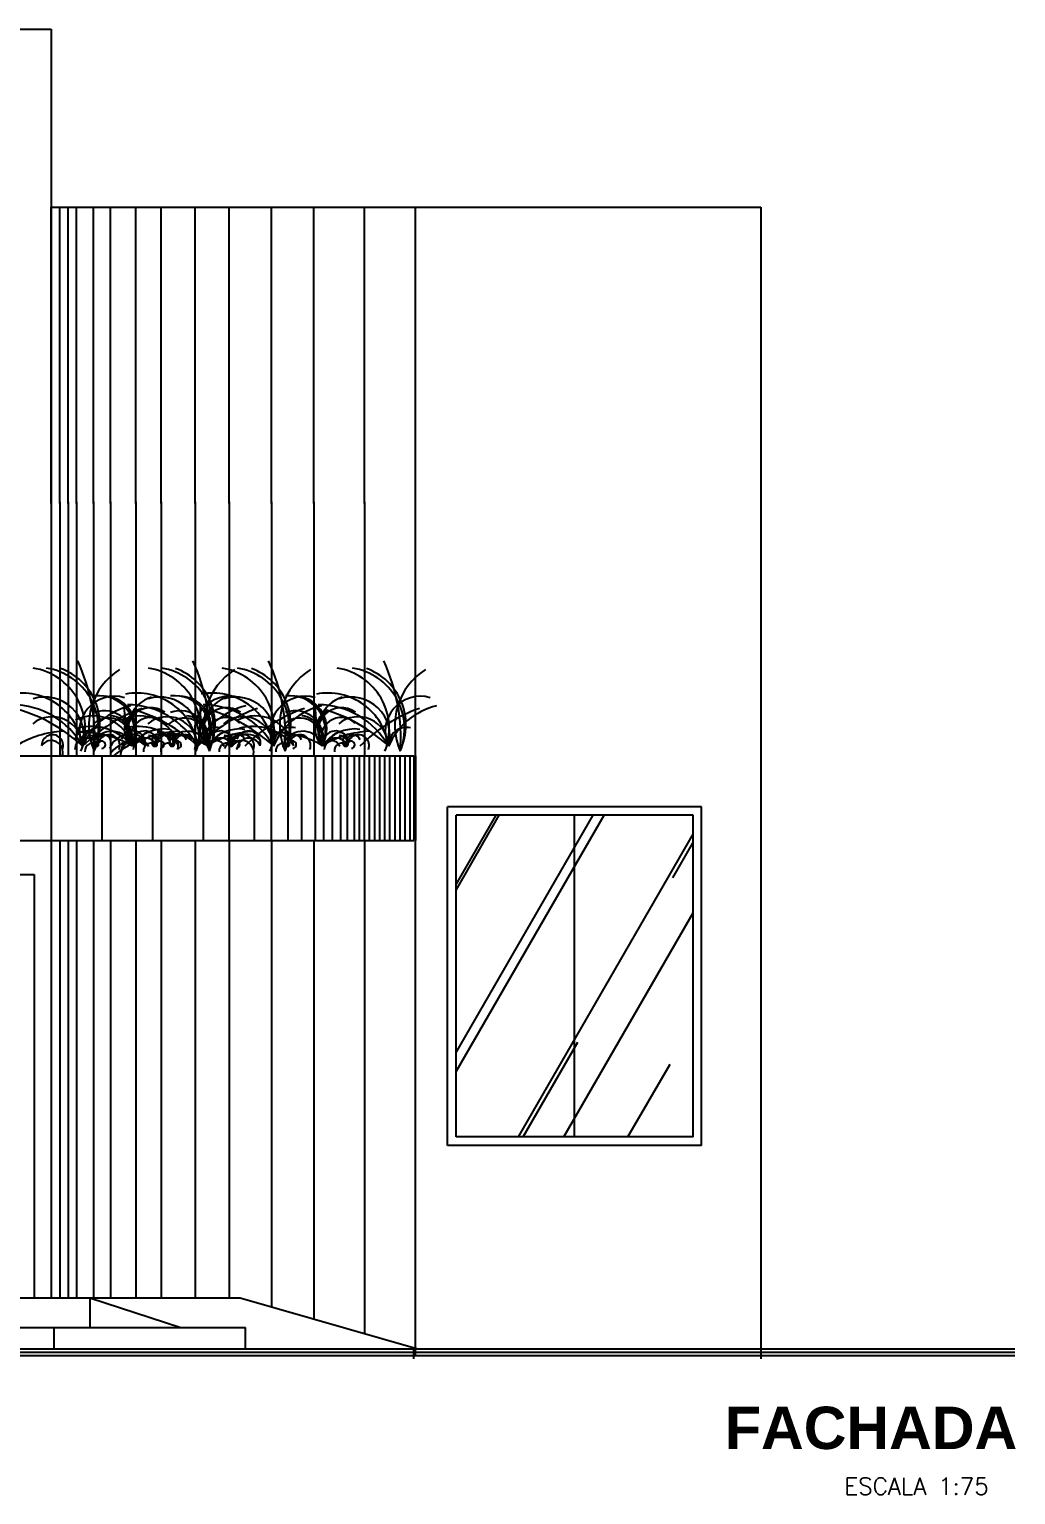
# Model space of a CAD drawing. Extents: x -230.3 to -156.5, y 53.3 to 122.6.
# Drawn here: x -163.96 to -158.14, y 53.25 to 61.91 of the extents above; entities that cross this region are included whole.
import ezdxf
from ezdxf.enums import TextEntityAlignment as Align

# ---------------------------------------------------------------- set-up
doc = ezdxf.new("R2010")
doc.units = 0
doc.header["$MEASUREMENT"] = 0
for name, color, linetype in [('ALVENARIA', 7, 'CONTINUOUS'), ('ALVENARIA1', 44, 'CONTINUOUS'), ('ALVENARIA2', 9, 'CONTINUOUS'), ('HATCH', 30, 'CONTINUOUS'), ('JAPOR', 142, 'CONTINUOUS'), ('JARDIM', 90, 'CONTINUOUS'), ('TEXTO2', 40, 'CONTINUOUS'), ('TEXTO5', 5, 'CONTINUOUS')]:
    doc.layers.add(name, color=color, linetype=linetype)
doc.styles.add('SANSSERIFBOLD', font='sasb____.pfb')
doc.styles.add('SIMPLEX', font='SIMPLEX.SHX')

msp = doc.modelspace()

# ---------------------------------------------------------------- hatches: boundary and pattern name
at = {"layer": 'JAPOR'}
h = msp.add_hatch(dxfattribs=at)
h.set_pattern_fill('AR-RROOF', color=256, scale=0.8, angle=60, style=0)
h.set_pattern_definition([(60, (0, -13.3133), (0.1871797, 1.9242047), [12, -1.6, 4, -0.8]), (60, (0.1856, -12.1918), (-1.321451, -0.1608203), [2.4, -0.264, 4.8, -0.6]), (60, (-0.3889, -12.6269), (1.6158104, 3.8706657), [6.4, -1.12, 3.2, -0.8])])
h.paths.add_polyline_path([(-160.7399, 57.2652), (-161.4399, 57.2652), (-161.4399, 55.3652), (-160.7399, 55.3652)])
h.paths.add_polyline_path([(-160.0399, 57.2652), (-160.7399, 57.2652), (-160.7399, 55.3652), (-160.0399, 55.3652)])
h.paths.add_polyline_path([(-171.8399, 57.2652), (-172.5399, 57.2652), (-172.5399, 55.3652), (-171.8399, 55.3652)])
h.paths.add_polyline_path([(-172.5399, 57.2652), (-173.2399, 57.2652), (-173.2399, 55.3652), (-172.5399, 55.3652)])

# ---------------------------------------------------------------- linework, layer by layer
at = {"layer": 'ALVENARIA'}
for p, q in [((-169.4497, 61.9052), (-163.8302, 61.9052)), ((-163.8302, 61.9052), (-163.8302, 57.6152)), ((-163.8302, 57.1152), (-163.8302, 54.4152))]:
    msp.add_line(p, q, dxfattribs=at)
at = {"layer": 'ALVENARIA1'}
for p, q in [((-163.8302, 57.1152), (-163.8302, 54.4152)), ((-164.6001, 54.4152), (-162.7148, 54.4152)), ((-163.602, 54.4152), (-163.602, 54.2402)), ((-163.602, 54.4152), (-163.0656, 54.2402)), ((-162.7148, 54.4152), (-161.6649, 54.1152)), ((-164.6001, 54.2402), (-162.6825, 54.2402)), ((-163.812, 54.1152), (-163.812, 54.2402)), ((-162.7148, 54.2402), (-162.6825, 54.2402)), ((-162.6825, 54.1152), (-162.6825, 54.2402)), ((-161.6899, 54.0552), (-161.6899, 54.1152))]:
    msp.add_line(p, q, dxfattribs=at)
at = {"layer": 'ALVENARIA2'}
for p, q in [((-163.8302, 60.8552), (-159.6399, 60.8552)), ((-159.6399, 60.8552), (-159.6399, 54.0552)), ((-171.5899, 57.6152), (-161.6899, 57.6152)), ((-161.6899, 57.6152), (-161.6899, 57.1152)), ((-168.6798, 57.1152), (-161.6899, 57.1152)), ((-175.1399, 54.1152), (-158.1399, 54.1152)), ((-175.1399, 54.0952), (-158.1399, 54.0952)), ((-175.1399, 54.0752), (-158.1399, 54.0752))]:
    msp.add_line(p, q, dxfattribs=at)
at = {"layer": 'HATCH'}
for p, q in [((-163.8302, 59.1052), (-163.8302, 60.8552)), ((-163.7802, 59.1052), (-163.7802, 60.8552)), ((-163.7302, 59.1052), (-163.7302, 60.8552)), ((-163.6802, 59.1052), (-163.6802, 60.8552)), ((-163.5802, 59.1052), (-163.5802, 60.8552)), ((-163.4802, 59.1052), (-163.4802, 60.8552)), ((-163.3302, 59.1052), (-163.3302, 60.8552)), ((-163.1802, 59.1052), (-163.1802, 60.8552)), ((-162.9802, 59.1052), (-162.9802, 60.8552)), ((-162.7802, 59.1052), (-162.7802, 60.8552)), ((-162.5302, 59.1052), (-162.5302, 60.8552)), ((-162.2802, 59.1052), (-162.2802, 60.8552)), ((-161.9802, 59.1052), (-161.9802, 60.8552)), ((-161.6802, 57.6152), (-161.6802, 60.8552)), ((-163.7802, 59.1152), (-163.7802, 57.6152)), ((-163.7302, 59.1152), (-163.7302, 57.6152)), ((-163.6802, 59.1152), (-163.6802, 57.6152)), ((-163.5802, 59.1152), (-163.5802, 57.6152)), ((-163.4802, 59.1152), (-163.4802, 57.6152)), ((-163.3302, 59.1152), (-163.3302, 57.6152)), ((-163.1802, 59.1152), (-163.1802, 57.6152)), ((-162.9802, 59.1152), (-162.9802, 57.6152)), ((-162.7802, 59.1152), (-162.7802, 57.6152)), ((-162.5302, 59.1152), (-162.5302, 57.6152)), ((-162.2802, 59.1152), (-162.2802, 57.6152)), ((-161.9802, 59.1152), (-161.9802, 57.6152)), ((-163.8302, 58.6052), (-163.8302, 54.4152)), ((-163.5302, 57.1152), (-163.5302, 57.6152)), ((-163.2302, 57.1152), (-163.2302, 57.6152)), ((-162.9302, 57.1152), (-162.9302, 57.6152)), ((-162.7802, 57.1152), (-162.7802, 57.6152)), ((-162.6302, 57.1152), (-162.6302, 57.6152)), ((-162.5302, 57.1152), (-162.5302, 57.6152)), ((-162.4302, 57.1152), (-162.4302, 57.6152)), ((-162.3502, 57.1152), (-162.3502, 57.6152)), ((-162.2702, 57.1152), (-162.2702, 57.6152)), ((-162.2202, 57.1152), (-162.2202, 57.6152)), ((-162.1702, 57.1152), (-162.1702, 57.6152)), ((-162.1202, 57.1152), (-162.1202, 57.6152)), ((-162.0802, 57.1152), (-162.0802, 57.6152)), ((-162.0402, 57.1152), (-162.0402, 57.6152)), ((-162.0102, 57.1152), (-162.0102, 57.6152)), ((-161.9802, 57.1152), (-161.9802, 57.6152)), ((-161.9502, 57.1152), (-161.9502, 57.6152)), ((-161.9202, 57.1152), (-161.9202, 57.6152)), ((-161.8902, 57.1152), (-161.8902, 57.6152)), ((-161.8602, 57.1152), (-161.8602, 57.6152)), ((-161.8302, 57.1152), (-161.8302, 57.6152)), ((-161.8002, 57.1152), (-161.8002, 57.6152)), ((-161.7702, 57.1152), (-161.7702, 57.6152)), ((-161.7402, 57.1152), (-161.7402, 57.6152)), ((-161.7102, 57.1152), (-161.7102, 57.6152)), ((-161.6802, 57.6152), (-161.6802, 57.1152)), ((-161.6802, 57.1152), (-161.6802, 57.6152)), ((-163.7802, 57.1152), (-163.7802, 54.4152)), ((-163.7302, 57.1152), (-163.7302, 54.4152)), ((-163.6802, 57.1152), (-163.6802, 54.4152)), ((-163.5802, 57.1152), (-163.5802, 54.4152)), ((-163.4802, 57.1152), (-163.4802, 54.4152)), ((-163.3302, 57.1152), (-163.3302, 54.4152)), ((-163.1802, 57.1152), (-163.1802, 54.4152)), ((-162.9802, 57.1152), (-162.9802, 54.4152)), ((-162.7802, 57.1152), (-162.7802, 54.4152)), ((-162.5302, 57.1152), (-162.5302, 54.3625)), ((-162.2802, 57.1152), (-162.2802, 54.291)), ((-161.9802, 57.1152), (-161.9802, 54.2053)), ((-161.6802, 54.0752), (-161.6802, 57.1152))]:
    msp.add_line(p, q, dxfattribs=at)
at = {"layer": 'JAPOR'}
for p, q in [((-159.9899, 57.3152), (-161.4899, 57.3152)), ((-161.4899, 55.3152), (-161.4899, 57.3152)), ((-159.9899, 55.3152), (-159.9899, 57.3152)), ((-161.4399, 55.3652), (-161.4399, 57.2652)), ((-160.0399, 57.2652), (-161.4399, 57.2652)), ((-160.7399, 55.3652), (-160.7399, 57.2652)), ((-160.0399, 55.3652), (-160.0399, 57.2652)), ((-164.6001, 56.9152), (-163.9302, 56.9152)), ((-163.9302, 56.9152), (-163.9302, 54.4152)), ((-163.9302, 56.9152), (-163.9302, 54.4152)), ((-159.9899, 55.3152), (-161.4899, 55.3152)), ((-160.0399, 55.3652), (-161.4399, 55.3652))]:
    msp.add_line(p, q, dxfattribs=at)
at = {"layer": 'JARDIM'}
for centre, radius, start, end in [((-164.6519, 57.7218), 1.0787, 355.76781, 24.92507), ((-163.9721, 57.7218), 1.0787, 355.76781, 24.92507), ((-163.5249, 57.7218), 1.0787, 355.76781, 24.92507), ((-162.8452, 57.7218), 1.0787, 355.76781, 24.92507), ((-163.9913, 57.7756), 0.3617, 338.34893, 81.27771), ((-163.9123, 57.7756), 0.3617, 338.34893, 81.27771), ((-163.8942, 57.8002), 0.3516, 335.29882, 70.23206), ((-163.2201, 57.7964), 0.3879, 122.24047, 203.42742), ((-163.3115, 57.7756), 0.3617, 338.34893, 81.27771), ((-163.2325, 57.7756), 0.3617, 338.34893, 81.27771), ((-163.2144, 57.8002), 0.3516, 335.29882, 70.23206), ((-162.5404, 57.7964), 0.3879, 122.24047, 203.42742), ((-162.8756, 57.7756), 0.3617, 338.34893, 81.27771), ((-162.7853, 57.7756), 0.3617, 338.34893, 81.27771), ((-162.7672, 57.8002), 0.3516, 335.29882, 70.23206), ((-162.0932, 57.7964), 0.3879, 122.24047, 203.42742), ((-162.1959, 57.7756), 0.3617, 338.34893, 81.27771), ((-162.1056, 57.7756), 0.3617, 338.34893, 81.27771), ((-162.0875, 57.8002), 0.3516, 335.29882, 70.23206), ((-161.4134, 57.7964), 0.3879, 122.24047, 203.42742), ((-164.0044, 57.6233), 0.363, 7.84476, 100.57379), ((-163.5483, 57.7594), 0.2111, 336.52596, 96.91824), ((-163.3246, 57.6233), 0.363, 7.84476, 100.57379), ((-163.101, 57.7594), 0.2111, 336.52596, 96.91824), ((-162.8774, 57.6233), 0.363, 7.84476, 100.57379), ((-162.4213, 57.7594), 0.2111, 336.52596, 96.91824), ((-162.1977, 57.6233), 0.363, 7.84476, 100.57379), ((-164.0642, 57.4356), 0.4818, 29.48871, 89.52459), ((-164.2886, 56.9826), 0.9439, 46.98614, 73.81607), ((-163.8672, 57.7324), 0.2303, 345.01213, 107.62799), ((-163.4576, 57.7606), 0.2066, 73.34297, 205.12445), ((-163.2663, 57.5099), 0.412, 103.38363, 156.71342), ((-162.9734, 57.0021), 0.949, 109.64725, 135.02848), ((-163.522, 57.7759), 0.1918, 331.38301, 86.31947), ((-162.7833, 57.9045), 0.6156, 178.24112, 201.85188), ((-163.2421, 57.7593), 0.1404, 53.98656, 216.72201), ((-163.3844, 57.4356), 0.4818, 29.48871, 89.52459), ((-163.1777, 57.7707), 0.201, 107.66332, 208.30662), ((-163.6089, 56.9826), 0.9439, 46.98614, 73.81607), ((-163.1874, 57.7324), 0.2303, 345.01213, 107.62799), ((-163.0748, 57.7759), 0.1918, 331.38301, 86.31947), ((-162.7779, 57.7606), 0.2066, 73.34297, 205.12445), ((-162.5865, 57.5099), 0.412, 103.38363, 156.71342), ((-162.2936, 57.0021), 0.949, 109.64725, 135.02848), ((-162.3361, 57.9045), 0.6156, 178.24112, 201.85188), ((-162.7949, 57.7593), 0.1404, 53.98656, 216.72201), ((-162.9372, 57.4356), 0.4818, 29.48871, 89.52459), ((-162.7304, 57.7707), 0.201, 107.66332, 208.30662), ((-163.1617, 56.9826), 0.9439, 46.98614, 73.81607), ((-162.7402, 57.7324), 0.2303, 345.01213, 107.62799), ((-162.0163, 57.0021), 0.949, 109.64725, 135.02848), ((-162.3307, 57.7606), 0.2066, 73.34297, 205.12445), ((-162.1393, 57.5099), 0.412, 103.38363, 156.71342), ((-162.3951, 57.7759), 0.1918, 331.38301, 86.31947), ((-161.6564, 57.9045), 0.6156, 178.24112, 201.85188), ((-162.1151, 57.7593), 0.1404, 53.98656, 216.72201), ((-162.2575, 57.4356), 0.4818, 29.48871, 89.52459), ((-162.0507, 57.7707), 0.201, 107.66332, 208.30662), ((-162.4819, 56.9826), 0.9439, 46.98614, 73.81607), ((-162.0605, 57.7324), 0.2303, 345.01213, 107.62799), ((-161.3366, 57.0021), 0.949, 109.64725, 135.02848), ((-161.6509, 57.7606), 0.2066, 73.34297, 205.12445), ((-161.4596, 57.5099), 0.412, 103.38363, 156.71342), ((-163.8246, 57.666), 0.18, 2.17725, 129.49576), ((-163.5808, 57.618), 0.2333, 14.23745, 116.93695), ((-163.4905, 57.7005), 0.1381, 349.51243, 131.52927), ((-163.5165, 57.7149), 0.1666, 346.28304, 110.05832), ((-163.4902, 57.7113), 0.1403, 345.14669, 84.87716), ((-163.3035, 57.618), 0.2333, 14.23745, 116.93695), ((-163.2781, 57.7683), 0.1204, 110.09202, 230.51866), ((-163.2449, 57.7224), 0.1194, 46.61713, 203.19024), ((-163.1448, 57.666), 0.18, 2.17725, 129.49576), ((-163.0433, 57.7005), 0.1381, 349.51243, 131.52927), ((-163.0693, 57.7149), 0.1666, 346.28304, 110.05832), ((-163.043, 57.7113), 0.1403, 345.14669, 84.87716), ((-162.8309, 57.7683), 0.1204, 110.09202, 230.51866), ((-162.7977, 57.7224), 0.1194, 46.61713, 203.19024), ((-162.6976, 57.666), 0.18, 2.17725, 129.49576), ((-162.6238, 57.618), 0.2333, 14.23745, 116.93695), ((-162.3635, 57.7005), 0.1381, 349.51243, 131.52927), ((-162.3896, 57.7149), 0.1666, 346.28304, 110.05832), ((-162.3633, 57.7113), 0.1403, 345.14669, 84.87716), ((-162.1512, 57.7683), 0.1204, 110.09202, 230.51866), ((-162.118, 57.7224), 0.1194, 46.61713, 203.19024), ((-162.0179, 57.666), 0.18, 2.17725, 129.49576), ((-163.7309, 57.1811), 0.58, 92.88964, 121.55079), ((-163.8232, 57.6762), 0.0638, 339.49957, 180.76579), ((-163.6236, 57.6902), 0.0723, 348.15938, 160.17085), ((-163.6197, 57.648), 0.0721, 22.27796, 176.11144), ((-163.5946, 57.4779), 0.3107, 39.46265, 105.58416), ((-163.653, 57.1575), 0.5977, 60.05522, 89.82006), ((-163.6004, 57.701), 0.0522, 337.31353, 165.94257), ((-163.5389, 57.6778), 0.106, 77.09124, 182.69198), ((-163.6045, 57.6839), 0.0523, 350.67226, 86.14371), ((-163.472, 57.637), 0.1235, 18.10295, 154.81782), ((-163.5457, 57.7091), 0.0345, 75.32367, 258.01556), ((-163.5183, 57.6974), 0.041, 18.50152, 212.55157), ((-163.4891, 57.6762), 0.0638, 339.49957, 180.76579), ((-163.3623, 57.6099), 0.1332, 49.39015, 158.00573), ((-163.3129, 57.5074), 0.207, 79.62951, 144.06553), ((-163.1729, 57.2787), 0.4443, 103.3673, 130.83046), ((-163.3463, 57.6902), 0.0723, 348.15938, 160.17085), ((-163.3424, 57.648), 0.0721, 22.27796, 176.11144), ((-163.3173, 57.4779), 0.3107, 39.46265, 105.58416), ((-163.1662, 57.545), 0.2292, 82.01178, 145.33186), ((-163.0512, 57.1811), 0.58, 92.88964, 121.55079), ((-163.2781, 57.6902), 0.0723, 348.15938, 160.17085), ((-163.2741, 57.648), 0.0721, 22.27796, 176.11144), ((-163.2549, 57.701), 0.0522, 337.31353, 165.94257), ((-163.2589, 57.6839), 0.0523, 350.67226, 86.14371), ((-163.2002, 57.7091), 0.0345, 75.32367, 258.01556), ((-163.1728, 57.6974), 0.041, 18.50152, 212.55157), ((-163.1435, 57.6762), 0.0638, 339.49957, 180.76579), ((-163.2058, 57.1575), 0.5977, 60.05522, 89.82006), ((-163.1532, 57.701), 0.0522, 337.31353, 165.94257), ((-163.1573, 57.6839), 0.0523, 350.67226, 86.14371), ((-163.0248, 57.637), 0.1235, 18.10295, 154.81782), ((-163.0985, 57.7091), 0.0345, 75.32367, 258.01556), ((-163.0711, 57.6974), 0.041, 18.50152, 212.55157), ((-163.0419, 57.6762), 0.0638, 339.49957, 180.76579), ((-162.8591, 57.6778), 0.106, 77.09124, 182.69198), ((-162.7189, 57.545), 0.2292, 82.01178, 145.33186), ((-162.604, 57.1811), 0.58, 92.88964, 121.55079), ((-162.8308, 57.6902), 0.0723, 348.15938, 160.17085), ((-162.8269, 57.648), 0.0721, 22.27796, 176.11144), ((-162.8076, 57.701), 0.0522, 337.31353, 165.94257), ((-162.8117, 57.6839), 0.0523, 350.67226, 86.14371), ((-162.6826, 57.6099), 0.1332, 49.39015, 158.00573), ((-162.7529, 57.7091), 0.0345, 75.32367, 258.01556), ((-162.7255, 57.6974), 0.041, 18.50152, 212.55157), ((-162.6963, 57.6762), 0.0638, 339.49957, 180.76579), ((-162.6666, 57.6902), 0.0723, 348.15938, 160.17085), ((-162.6626, 57.648), 0.0721, 22.27796, 176.11144), ((-162.6375, 57.4779), 0.3107, 39.46265, 105.58416), ((-162.526, 57.1575), 0.5977, 60.05522, 89.82006), ((-162.4735, 57.701), 0.0522, 337.31353, 165.94257), ((-162.4119, 57.6778), 0.106, 77.09124, 182.69198), ((-162.4775, 57.6839), 0.0523, 350.67226, 86.14371), ((-162.3451, 57.637), 0.1235, 18.10295, 154.81782), ((-162.4188, 57.7091), 0.0345, 75.32367, 258.01556), ((-162.3914, 57.6974), 0.041, 18.50152, 212.55157), ((-162.3621, 57.6762), 0.0638, 339.49957, 180.76579), ((-162.0392, 57.545), 0.2292, 82.01178, 145.33186), ((-161.9242, 57.1811), 0.58, 92.88964, 121.55079), ((-162.1511, 57.6902), 0.0723, 348.15938, 160.17085), ((-162.1471, 57.648), 0.0721, 22.27796, 176.11144), ((-162.1279, 57.701), 0.0522, 337.31353, 165.94257), ((-162.132, 57.6839), 0.0523, 350.67226, 86.14371), ((-162.0732, 57.7091), 0.0345, 75.32367, 258.01556), ((-162.0458, 57.6974), 0.041, 18.50152, 212.55157), ((-162.0165, 57.6762), 0.0638, 339.49957, 180.76579), ((-161.7322, 57.6778), 0.106, 77.09124, 182.69198), ((-163.8301, 57.6369), 0.0687, 340.02832, 145.97302), ((-163.5864, 57.6457), 0.0448, 41.54589, 187.2423), ((-163.5636, 57.6893), 0.0175, 191.34862, 307.41702), ((-163.5319, 57.6808), 0.0217, 273.51538, 194.56207), ((-163.338, 57.6214), 0.0825, 40.85431, 187.83792), ((-163.3052, 57.6505), 0.0553, 21.78314, 153.29649), ((-163.2408, 57.6457), 0.0448, 41.54589, 187.2423), ((-163.218, 57.6893), 0.0175, 191.34862, 307.41702), ((-163.1864, 57.6808), 0.0217, 273.51538, 194.56207), ((-163.1392, 57.6457), 0.0448, 41.54589, 187.2423), ((-163.1163, 57.6893), 0.0175, 191.34862, 307.41702), ((-163.0847, 57.6808), 0.0217, 273.51538, 194.56207), ((-162.858, 57.6505), 0.0553, 21.78314, 153.29649), ((-162.7936, 57.6457), 0.0448, 41.54589, 187.2423), ((-162.7707, 57.6893), 0.0175, 191.34862, 307.41702), ((-162.7391, 57.6808), 0.0217, 273.51538, 194.56207), ((-162.7032, 57.6369), 0.0687, 340.02832, 145.97302), ((-162.4595, 57.6457), 0.0448, 41.54589, 187.2423), ((-162.4366, 57.6893), 0.0175, 191.34862, 307.41702), ((-162.405, 57.6808), 0.0217, 273.51538, 194.56207), ((-162.1783, 57.6505), 0.0553, 21.78314, 153.29649), ((-162.1139, 57.6457), 0.0448, 41.54589, 187.2423), ((-162.091, 57.6893), 0.0175, 191.34862, 307.41702), ((-162.0594, 57.6808), 0.0217, 273.51538, 194.56207)]:
    msp.add_arc(centre, radius, start, end, dxfattribs=at)

# ---------------------------------------------------------------- texts
at = {"layer": 'TEXTO2', "style": 'SIMPLEX'}
msp.add_text('ESCALA 1:75', height=0.1, dxfattribs=at).set_placement((-159.1467, 53.2531))
at = {"layer": 'TEXTO5', "style": 'SANSSERIFBOLD'}
msp.add_text('FACHADA', height=0.25, dxfattribs=at).set_placement((-158.126, 53.5227), align=Align.RIGHT)

doc.saveas('drawing.dxf')
